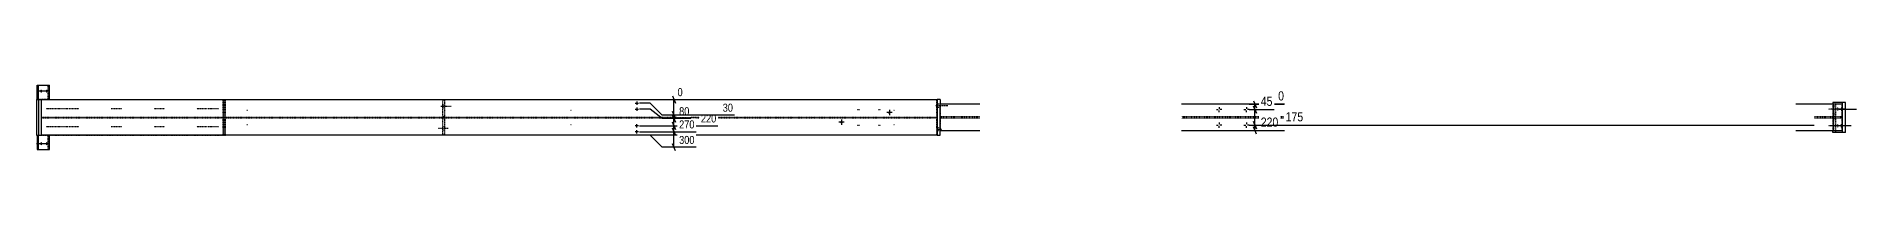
# Model space of a CAD drawing. Header units: millimetres. Extents: x 78 to 72660, y 20 to 5254.
# Drawn here: x 78 to 15271, y 80 to 630 of the extents above; entities that cross this region are included whole.
import ezdxf

# ---------------------------------------------------------------- set-up
doc = ezdxf.new("R2010")
doc.units = ezdxf.units.MM
doc.linetypes.add('DXK_LINE_DOT2', pattern=[3.9198, 1.9599, -1.9599])
doc.layers.add('MÅLSÆTNING', color=7, linetype='Continuous')
doc.layers.add('STÅL', color=7, linetype='Continuous')
doc.styles.add('Arial Narrow', font='ARIALN.TTF', dxfattribs={"height": 0.2})

msp = doc.modelspace()

# ---------------------------------------------------------------- hatches: boundary and pattern name
at = {"layer": 'STÅL', "linetype": 'Continuous'}
for color, points in [(96, [(110, 580), (110, 583), (111, 585), (111, 588), (113, 590), (114, 591), (116, 592), (117, 593), (119, 593), (121, 592), (123, 591), (124, 590), (125, 588), (126, 585), (127, 583), (127, 580), (127, 577), (126, 575), (125, 572), (124, 570), (123, 569), (121, 568), (119, 567), (117, 567), (116, 568), (114, 569), (113, 570), (111, 572), (111, 575), (110, 577)]), (96, [(156, 580), (156, 583), (157, 585), (158, 588), (159, 590), (160, 591), (162, 592), (164, 593), (166, 593), (167, 592), (169, 591), (171, 590), (172, 588), (173, 585), (173, 583), (173, 580), (173, 577), (173, 575), (172, 572), (171, 570), (169, 569), (167, 568), (166, 567), (164, 567), (162, 568), (160, 569), (159, 570), (158, 572), (157, 575), (156, 577)]), (4, [(5098, 480, -1), (5084, 480, -1)]), (4, [(5098, 430, -1), (5084, 430, -1)]), (96, [(6809, 320, -1), (6787, 320, -1)]), (96, [(7209, 400, -1), (7187, 400, -1)]), (96, [(15120, 430), (15120, 427), (15120, 423), (15119, 420), (15118, 418), (15117, 416), (15116, 414), (15115, 414), (15114, 414), (15113, 414), (15112, 416), (15111, 418), (15110, 420), (15110, 423), (15109, 427), (15109, 430), (15109, 433), (15110, 437), (15110, 440), (15111, 442), (15112, 444), (15113, 446), (15114, 446), (15115, 446), (15116, 446), (15117, 444), (15118, 442), (15119, 440), (15120, 437), (15120, 433)]), (96, [(15120, 290), (15120, 287), (15120, 283), (15119, 280), (15118, 278), (15117, 276), (15116, 274), (15115, 274), (15114, 274), (15113, 274), (15112, 276), (15111, 278), (15110, 280), (15110, 283), (15109, 287), (15109, 290), (15109, 293), (15110, 297), (15110, 300), (15111, 302), (15112, 304), (15113, 306), (15114, 306), (15115, 306), (15116, 306), (15117, 304), (15118, 302), (15119, 300), (15120, 297), (15120, 293)]), (96, [(15147, 290), (15147, 287), (15147, 283), (15147, 280), (15146, 278), (15145, 276), (15144, 274), (15143, 274), (15142, 274), (15141, 274), (15140, 276), (15139, 278), (15138, 280), (15138, 283), (15138, 287), (15137, 290), (15138, 293), (15138, 297), (15138, 300), (15139, 302), (15140, 304), (15141, 306), (15142, 306), (15143, 306), (15144, 306), (15145, 304), (15146, 302), (15147, 300), (15147, 297), (15147, 293)]), (96, [(15144, 430), (15144, 427), (15144, 423), (15144, 420), (15144, 418), (15143, 416), (15143, 414), (15143, 414), (15142, 414), (15142, 414), (15141, 416), (15141, 418), (15141, 420), (15141, 423), (15140, 427), (15140, 430), (15140, 433), (15141, 437), (15141, 440), (15141, 442), (15141, 444), (15142, 446), (15142, 446), (15143, 446), (15143, 446), (15143, 444), (15144, 442), (15144, 440), (15144, 437), (15144, 433)]), (96, [(110, 140), (110, 143), (111, 145), (111, 148), (113, 150), (114, 151), (116, 152), (117, 153), (119, 153), (121, 152), (123, 151), (124, 150), (125, 148), (126, 145), (127, 143), (127, 140), (127, 137), (126, 135), (125, 132), (124, 130), (123, 129), (121, 128), (119, 127), (117, 127), (116, 128), (114, 129), (113, 130), (111, 132), (111, 135), (110, 137)]), (96, [(156, 140), (156, 143), (157, 145), (158, 148), (159, 150), (160, 151), (162, 152), (164, 153), (166, 153), (167, 152), (169, 151), (171, 150), (172, 148), (173, 145), (173, 143), (173, 140), (173, 137), (173, 135), (172, 132), (171, 130), (169, 129), (167, 128), (166, 127), (164, 127), (162, 128), (160, 129), (159, 130), (158, 132), (157, 135), (156, 137)]), (4, [(5084, 290, -1), (5098, 290, -1)]), (4, [(5084, 240, -1), (5098, 240, -1)])]:
    msp.add_hatch(color=color, dxfattribs=at).paths.add_polyline_path(points)

# ---------------------------------------------------------------- linework, layer by layer
at = {"layer": 'MÅLSÆTNING', "color": 7, "linetype": 'Continuous'}
for p, q in [((5200, 480), (5111, 480)), ((5200, 480), (5111, 480)), ((5300, 380), (5200, 480)), ((5300, 380), (5200, 480)), ((5200, 430), (5111, 430)), ((5200, 430), (5111, 430)), ((5300, 350), (5200, 430)), ((5300, 350), (5200, 430)), ((5388, 380), (5412, 320)), ((5388, 320), (5412, 260)), ((5412, 260), (5388, 320)), ((5400, 290), (5400, 350)), ((10237, 325), (10261, 265)), ((5111, 290), (5766, 290)), ((5111, 240), (5584, 240)), ((5200, 210), (5148, 210)), ((5300, 110), (5200, 210)), ((5412, 210), (5388, 270)), ((5388, 270), (5412, 210)), ((5400, 240), (5400, 290)), ((5400, 110), (5400, 240)), ((10200, 295), (14917, 295)), ((10200, 250), (10458, 250)), ((10261, 220), (10237, 280)), ((10249, 250), (10249, 295)), ((5584, 110), (5300, 110)), ((5412, 80), (5388, 140))]:
    msp.add_line(p, q, dxfattribs=at)
at = {"layer": 'STÅL', "color": 2, "linetype": 'Continuous'}
for p, q in [((84, 510), (84, 630)), ((84, 630), (188, 630)), ((95, 510), (95, 630)), ((188, 510), (188, 630)), ((80, 510), (80, 210)), ((80, 510), (121, 510)), ((99, 210), (99, 510)), ((121, 510), (7597, 510)), ((121, 210), (121, 510)), ((7597, 510), (7597, 210)), ((7622, 510), (7597, 510)), ((7622, 510), (7622, 470)), ((7952, 470), (7622, 470)), ((7622, 250), (7622, 470)), ((10495, 470), (9635, 470)), ((15153, 470), (14765, 470)), ((15180, 485), (15074, 485)), ((15074, 485), (15074, 470)), ((15153, 250), (15153, 470)), ((15155, 235), (15155, 485)), ((15180, 235), (15180, 485)), ((80, 210), (121, 210)), ((84, 210), (84, 90)), ((95, 90), (95, 210)), ((7597, 210), (121, 210)), ((188, 90), (188, 210)), ((7597, 210), (7622, 210)), ((7622, 210), (7622, 250)), ((7622, 250), (7952, 250)), ((9635, 250), (10495, 250)), ((14765, 250), (15153, 250)), ((15074, 235), (15074, 250)), ((15180, 235), (15074, 235)), ((84, 90), (188, 90))]:
    msp.add_line(p, q, dxfattribs=at)
at = {"layer": 'STÅL', "color": 7, "linetype": 'DXK_LINE_DOT2'}
for p, q in [((177, 510), (177, 630)), ((188, 510), (84, 510)), ((121, 510), (1657, 510)), ((1638, 210), (1638, 510)), ((1639, 210), (1639, 510)), ((1644, 210), (1644, 510)), ((1657, 210), (1657, 510)), ((1657, 510), (7600, 510)), ((3470, 363), (3470, 503)), ((3470, 503), (3485, 503)), ((3485, 503), (3485, 363)), ((7595, 210), (7595, 510)), ((7597, 510), (7597, 210)), ((7600, 210), (7600, 510)), ((7622, 470), (7622, 250)), ((15074, 470), (15074, 250)), ((15079, 250), (15079, 470)), ((15081, 470), (15081, 390)), ((15099, 235), (15099, 485)), ((15150, 390), (15150, 470)), ((121, 363), (3470, 363)), ((121, 357), (121, 363)), ((121, 357), (3470, 357)), ((677, 357), (677, 363)), ((856, 357), (856, 363)), ((1623, 357), (1623, 363)), ((3470, 371), (3485, 371)), ((3485, 363), (3470, 363)), ((3470, 217), (3470, 357)), ((3470, 357), (3485, 357)), ((3470, 349), (3485, 349)), ((3485, 363), (7597, 363)), ((3485, 357), (3485, 217)), ((3485, 357), (7597, 357)), ((5784, 357), (5784, 363)), ((5962, 357), (5962, 363)), ((6084, 357), (6084, 363)), ((6262, 357), (6262, 363)), ((6384, 357), (6384, 363)), ((6562, 363), (6562, 357)), ((7952, 366), (7622, 366)), ((7952, 354), (7622, 354)), ((10495, 366), (9635, 366)), ((10495, 354), (9635, 354)), ((15148, 366), (14765, 366)), ((15148, 354), (14765, 354)), ((15081, 390), (15082, 381)), ((15082, 339), (15081, 330)), ((15081, 250), (15081, 330)), ((15082, 381), (15082, 373)), ((15082, 373), (15083, 368)), ((15083, 352), (15082, 347)), ((15082, 347), (15082, 339)), ((15083, 368), (15084, 366)), ((15084, 354), (15083, 352)), ((15148, 366), (15149, 368)), ((15149, 352), (15148, 354)), ((15149, 368), (15150, 373)), ((15150, 347), (15149, 352)), ((15150, 381), (15150, 390)), ((15150, 373), (15150, 381)), ((15150, 339), (15150, 347)), ((15150, 330), (15150, 339)), ((15150, 250), (15150, 330)), ((84, 210), (121, 210)), ((121, 210), (1657, 210)), ((177, 90), (177, 210)), ((7600, 210), (1657, 210)), ((3485, 217), (3470, 217))]:
    msp.add_line(p, q, dxfattribs=at)
at = {"layer": 'STÅL', "color": 96, "linetype": 'Continuous'}
for p, q in [((142, 580), (78, 580)), ((188, 580), (124, 580)), ((6820, 320), (6776, 320)), ((6798, 342), (6798, 298)), ((7220, 400), (7176, 400)), ((7198, 422), (7198, 378)), ((15183, 430), (15065, 430)), ((15124, 430), (15271, 430)), ((15198, 290), (15050, 290)), ((15226, 290), (15078, 290)), ((142, 140), (78, 140)), ((188, 140), (125, 140))]:
    msp.add_line(p, q, dxfattribs=at)
at = {"layer": 'STÅL', "color": 96, "linetype": 'DXK_LINE_DOT2'}
for p, q in [((3470, 466), (3485, 466)), ((7582, 460), (7687, 460)), ((7597, 473), (7622, 473)), ((160, 435), (249, 435)), ((252, 435), (342, 435)), ((345, 435), (434, 435)), ((702, 435), (791, 435)), ((1060, 435), (1149, 435)), ((1416, 435), (1505, 435)), ((1509, 435), (1598, 435)), ((1834, 420), (1841, 420)), ((3455, 453), (3540, 453)), ((3470, 440), (3485, 440)), ((4535, 420), (4541, 420)), ((7236, 420), (7242, 420)), ((7597, 447), (7622, 447)), ((15155, 430), (15037, 430)), ((160, 285), (249, 285)), ((252, 285), (342, 285)), ((345, 285), (434, 285)), ((702, 285), (791, 285)), ((1060, 285), (1149, 285)), ((1416, 285), (1505, 285)), ((1509, 285), (1598, 285)), ((1834, 300), (1841, 300)), ((3515, 267), (3430, 267)), ((3485, 280), (3470, 280)), ((3485, 254), (3470, 254)), ((4535, 300), (4541, 300)), ((7236, 300), (7242, 300)), ((7622, 273), (7597, 273)), ((7637, 260), (7597, 260)), ((7622, 247), (7597, 247)), ((15155, 290), (15037, 290))]:
    msp.add_line(p, q, dxfattribs=at)
at = {"layer": 'STÅL', "color": 4, "linetype": 'Continuous'}
for p, q in [((5077, 480), (5105, 480)), ((5091, 494), (5091, 466)), ((5077, 430), (5105, 430)), ((5091, 444), (5091, 416)), ((5091, 276), (5091, 304)), ((9928, 425), (9943, 425)), ((9950, 447), (9950, 432)), ((9950, 403), (9950, 418)), ((9950, 317), (9950, 302)), ((9972, 425), (9957, 425)), ((10158, 425), (10173, 425)), ((10180, 447), (10180, 432)), ((10180, 403), (10180, 418)), ((10180, 317), (10180, 302)), ((10202, 425), (10187, 425)), ((5105, 290), (5077, 290)), ((5105, 240), (5077, 240)), ((5091, 226), (5091, 254)), ((9928, 295), (9943, 295)), ((9950, 273), (9950, 288)), ((9972, 295), (9957, 295)), ((10158, 295), (10173, 295)), ((10180, 273), (10180, 288)), ((10202, 295), (10187, 295))]:
    msp.add_line(p, q, dxfattribs=at)
at = {"layer": 'STÅL', "color": 4, "linetype": 'DXK_LINE_DOT2'}
for p, q in [((6930, 425), (6948, 425)), ((7107, 425), (7125, 425)), ((6930, 295), (6948, 295)), ((7107, 295), (7125, 295))]:
    msp.add_line(p, q, dxfattribs=at)

# ---------------------------------------------------------------- next in the draw order: wipeouts: each hides what was drawn before it
at = {"color": 0, "linetype": 'Continuous'}
for points in [[(5767, 304), (5767, 402), (5611, 402), (5611, 304)], [(14918, 311), (14918, 423), (10490, 423), (10490, 311)]]:
    msp.add_wipeout(points, dxfattribs=at).dxf.layer = 'MÅLSÆTNING'

# ---------------------------------------------------------------- next in the draw order: linework, layer by layer
at = {"layer": 'MÅLSÆTNING', "color": 7, "linetype": 'Continuous'}
for p, q in [((10200, 470), (10492, 470)), ((5541, 350), (5300, 350)), ((5111, 290), (5766, 290)), ((5111, 240), (5584, 240))]:
    msp.add_line(p, q, dxfattribs=at)

# ---------------------------------------------------------------- next in the draw order: texts
at = {"layer": 'MÅLSÆTNING', "color": 3, "linetype": 'Continuous', "style": 'Arial Narrow'}
msp.add_text('220', height=66.8, dxfattribs=at).set_placement((5625, 318))

# ---------------------------------------------------------------- next in the draw order: wipeouts: each hides what was drawn before it
at = {"color": 0, "linetype": 'Continuous'}
msp.add_wipeout([(10460, 266), (10460, 378), (10282, 378), (10282, 266)], dxfattribs=at).dxf.layer = 'MÅLSÆTNING'

# ---------------------------------------------------------------- next in the draw order: linework, layer by layer
at = {"layer": 'MÅLSÆTNING', "color": 7, "linetype": 'Continuous'}
for p, q in [((10237, 500), (10261, 440)), ((10249, 425), (10249, 470)), ((10200, 425), (10410, 425)), ((10261, 395), (10237, 455)), ((10237, 455), (10261, 395)), ((10261, 265), (10237, 325)), ((10249, 295), (10249, 425)), ((10200, 295), (14917, 295))]:
    msp.add_line(p, q, dxfattribs=at)

# ---------------------------------------------------------------- next in the draw order: texts
at = {"layer": 'MÅLSÆTNING', "color": 3, "linetype": 'Continuous', "style": 'Arial Narrow'}
for s, p in [('220', (10298, 282)), ('175', (10506, 327))]:
    msp.add_text(s, height=76.4, dxfattribs=at).set_placement(p)

# ---------------------------------------------------------------- next in the draw order: wipeouts: each hides what was drawn before it
at = {"color": 0, "linetype": 'Continuous'}
msp.add_wipeout([(5542, 364), (5542, 462), (5429, 462), (5429, 364)], dxfattribs=at).dxf.layer = 'MÅLSÆTNING'

# ---------------------------------------------------------------- next in the draw order: linework, layer by layer
at = {"layer": 'MÅLSÆTNING', "color": 7, "linetype": 'Continuous'}
for p, q in [((5148, 510), (5473, 510)), ((5388, 540), (5412, 480))]:
    msp.add_line(p, q, dxfattribs=at)

# ---------------------------------------------------------------- next in the draw order: texts
at = {"layer": 'MÅLSÆTNING', "color": 3, "linetype": 'Continuous', "style": 'Arial Narrow'}
msp.add_text('80', height=66.8, dxfattribs=at).set_placement((5443, 378))

# ---------------------------------------------------------------- next in the draw order: wipeouts: each hides what was drawn before it
at = {"color": 0, "linetype": 'Continuous'}
msp.add_wipeout([(10508, 486), (10508, 598), (10427, 598), (10427, 486)], dxfattribs=at).dxf.layer = 'MÅLSÆTNING'

# ---------------------------------------------------------------- next in the draw order: linework, layer by layer
at = {"layer": 'MÅLSÆTNING', "color": 7, "linetype": 'Continuous'}
msp.add_line((10200, 425), (10410, 425), dxfattribs=at)

# ---------------------------------------------------------------- next in the draw order: texts
at = {"layer": 'MÅLSÆTNING', "color": 3, "linetype": 'Continuous', "style": 'Arial Narrow'}
msp.add_text('0', height=76.4, dxfattribs=at).set_placement((10443, 502))

# ---------------------------------------------------------------- next in the draw order: wipeouts: each hides what was drawn before it
at = {"color": 0, "linetype": 'Continuous'}
msp.add_wipeout([(5585, 254), (5585, 352), (5429, 352), (5429, 254)], dxfattribs=at).dxf.layer = 'MÅLSÆTNING'

# ---------------------------------------------------------------- next in the draw order: linework, layer by layer
at = {"layer": 'MÅLSÆTNING', "color": 7, "linetype": 'Continuous'}
for p, q in [((5400, 380), (5400, 510)), ((5905, 380), (5300, 380)), ((5905, 380), (5300, 380)), ((5541, 350), (5300, 350)), ((5412, 350), (5388, 410)), ((5388, 410), (5412, 350)), ((5412, 320), (5388, 380)), ((5400, 350), (5400, 380))]:
    msp.add_line(p, q, dxfattribs=at)

# ---------------------------------------------------------------- next in the draw order: wipeouts: each hides what was drawn before it
at = {"color": 0, "linetype": 'Continuous'}
for points in [[(10411, 441), (10411, 553), (10282, 553), (10282, 441)], [(5585, 124), (5585, 222), (5429, 222), (5429, 124)]]:
    msp.add_wipeout(points, dxfattribs=at).dxf.layer = 'MÅLSÆTNING'

# ---------------------------------------------------------------- next in the draw order: texts
at = {"layer": 'MÅLSÆTNING', "color": 3, "linetype": 'Continuous', "style": 'Arial Narrow'}
for s, height, p in [('45', 76.4, (10298, 457)), ('270', 66.8, (5443, 268)), ('300', 66.8, (5443, 138))]:
    msp.add_text(s, height=height, dxfattribs=at).set_placement(p)

# ---------------------------------------------------------------- next in the draw order: wipeouts: each hides what was drawn before it
at = {"color": 0, "linetype": 'Continuous'}
for points in [[(5487, 524), (5487, 622), (5416, 622), (5416, 524)], [(5906, 394), (5906, 492), (5793, 492), (5793, 394)]]:
    msp.add_wipeout(points, dxfattribs=at).dxf.layer = 'MÅLSÆTNING'

# ---------------------------------------------------------------- next in the draw order: texts
at = {"layer": 'MÅLSÆTNING', "color": 3, "linetype": 'Continuous', "style": 'Arial Narrow'}
for s, p in [('0', (5430, 538)), ('30', (5807, 408))]:
    msp.add_text(s, height=66.8, dxfattribs=at).set_placement(p)

doc.saveas('drawing.dxf')
